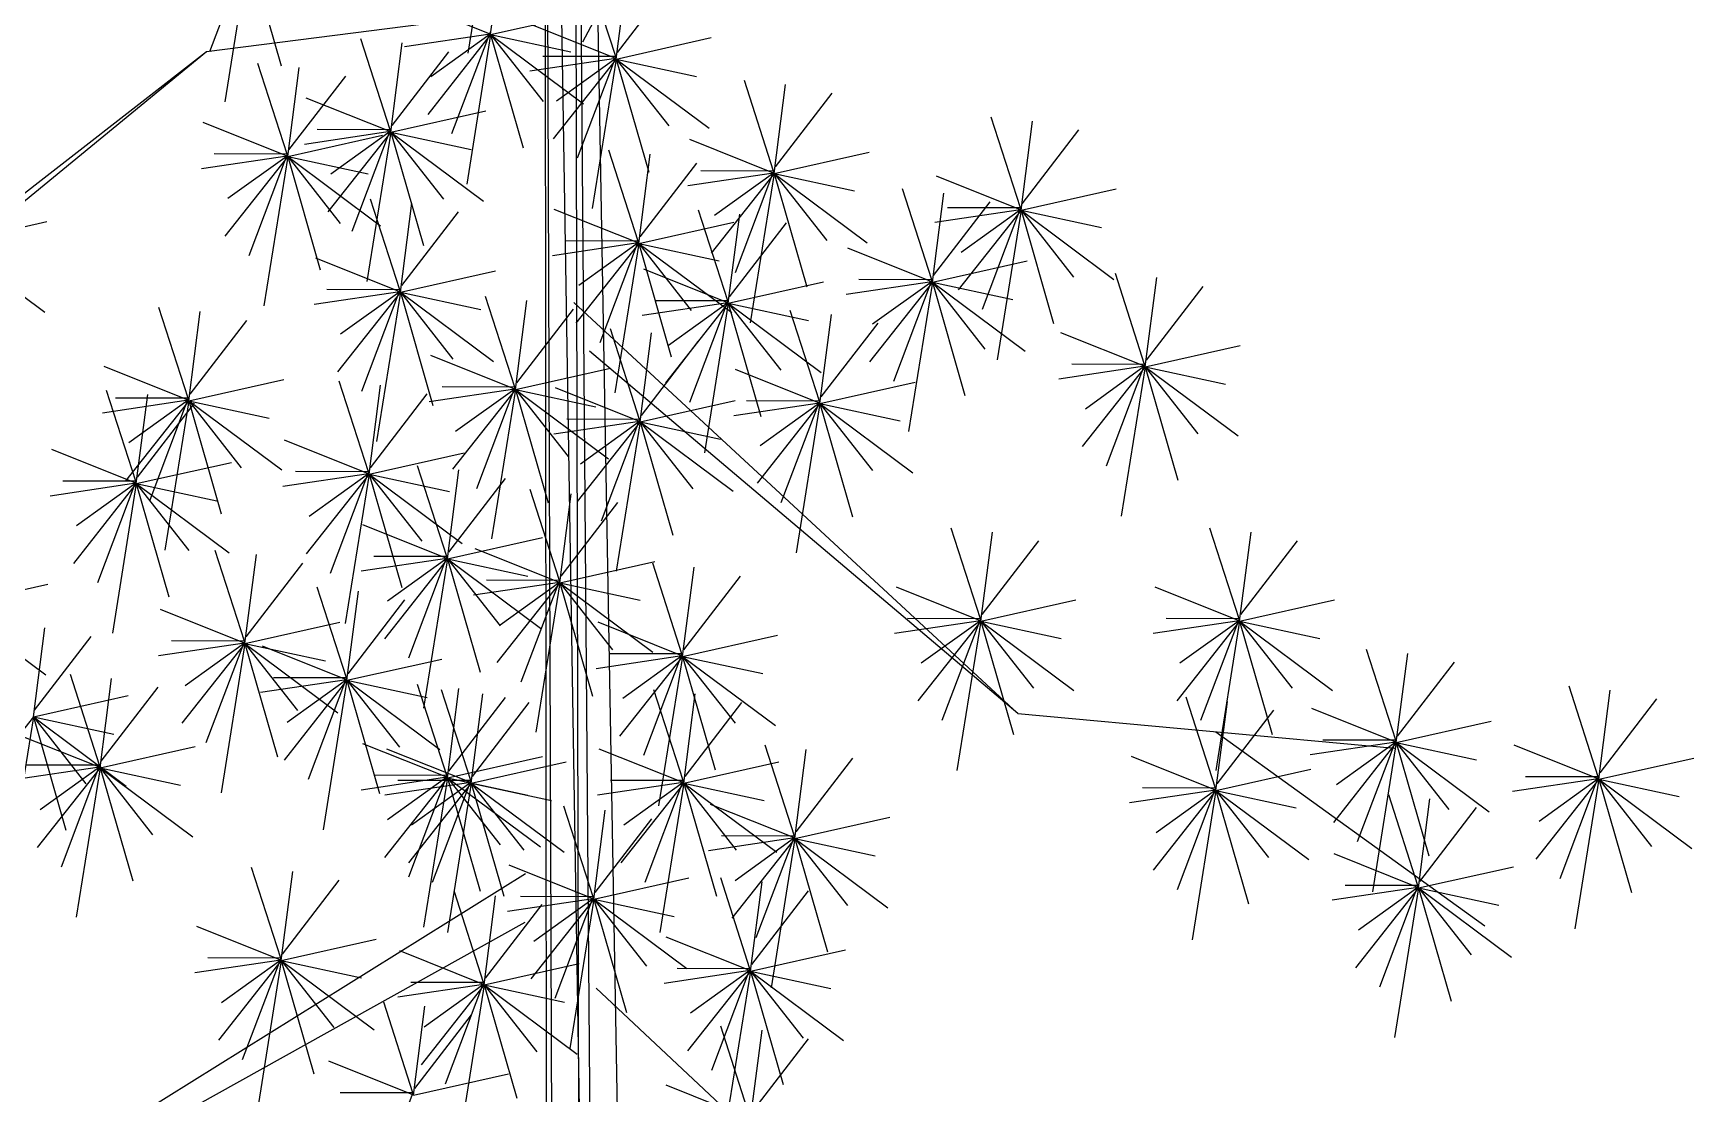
# Model space of a CAD drawing. Extents: x -5.87 to -1.56, y -0.05 to 8.99.
# Drawn here: x -4.517 to -2.946, y 6.861 to 7.865 of the extents above; entities that cross this region are included whole.
import ezdxf

# ---------------------------------------------------------------- set-up
doc = ezdxf.new("R2010")
doc.units = 0
doc.header["$MEASUREMENT"] = 0
doc.layers.get('0').update_dxf_attribs({"linetype": 'CONTINUOUS'})
doc.layers.add('01', color=1, linetype='CONTINUOUS')

msp = doc.modelspace()

# ---------------------------------------------------------------- linework, layer by layer
for p, q in [((-4.0831, 7.9871), (-4.1057, 7.8457)), ((-4.0842, 7.8633), (-4.0734, 7.9476)), ((-4.3136, 7.9433), (-4.35, 7.847)), ((-4.3131, 7.9409), (-4.3357, 7.7996)), ((-4.3131, 7.9409), (-4.2823, 7.8337)), ((-3.9659, 7.8425), (-3.9936, 7.9284)), ((-3.9654, 7.8402), (-3.9546, 7.9246)), ((-3.9642, 7.8464), (-3.9106, 7.9163)), ((-4.0847, 7.8637), (-4.1641, 7.8955)), ((-4.0842, 7.8633), (-3.9944, 7.8834)), ((-3.9659, 7.8407), (-4.0453, 7.8724)), ((-4.1791, 7.7733), (-4.2068, 7.8592)), ((-4.1787, 7.771), (-4.1678, 7.8554)), ((-4.0847, 7.8637), (-4.1658, 7.8516)), ((-4.0842, 7.8633), (-4.1437, 7.7878)), ((-4.0847, 7.8637), (-4.1408, 7.8234)), ((-4.0847, 7.8656), (-4.1211, 7.7693)), ((-4.0842, 7.8633), (-4.1068, 7.7219)), ((-4.0842, 7.8633), (-3.9963, 7.7978)), ((-4.0842, 7.8633), (-4.0534, 7.7561)), ((-4.0842, 7.8633), (-4.0082, 7.8469)), ((-4.0842, 7.8633), (-4.0345, 7.7999)), ((-3.9654, 7.8402), (-3.8756, 7.8604)), ((-4.1774, 7.7773), (-4.1238, 7.8471)), ((-3.9659, 7.8407), (-4.047, 7.8286)), ((-3.9659, 7.8425), (-4.0349, 7.8427)), ((-3.9654, 7.8402), (-4.0249, 7.7648)), ((-3.9659, 7.8407), (-4.022, 7.8003)), ((-3.9659, 7.8425), (-4.0023, 7.7463)), ((-3.9654, 7.8402), (-3.988, 7.6989)), ((-3.9654, 7.8402), (-3.8775, 7.7748)), ((-3.9654, 7.8402), (-3.9346, 7.733)), ((-3.9654, 7.8402), (-3.8894, 7.8238)), ((-3.9654, 7.8402), (-3.9157, 7.7769)), ((-4.2766, 7.7503), (-4.3043, 7.8361)), ((-4.2761, 7.748), (-4.2653, 7.8323)), ((-4.2749, 7.7542), (-4.2212, 7.8241)), ((-3.8165, 7.7342), (-3.8442, 7.82)), ((-3.816, 7.7319), (-3.8052, 7.8162)), ((-3.8148, 7.7381), (-3.7612, 7.8079)), ((-4.1791, 7.7715), (-4.2586, 7.8033)), ((-4.1787, 7.771), (-4.0888, 7.7912)), ((-4.2766, 7.7484), (-4.356, 7.7802)), ((-3.583, 7.6994), (-3.6107, 7.7853)), ((-3.5825, 7.6971), (-3.5717, 7.7814)), ((-4.2761, 7.748), (-4.1863, 7.7681)), ((-4.1791, 7.7715), (-4.2603, 7.7594)), ((-4.1791, 7.7733), (-4.2481, 7.7735)), ((-4.1787, 7.771), (-4.2382, 7.6956)), ((-4.1791, 7.7715), (-4.2352, 7.7312)), ((-4.1791, 7.7733), (-4.2155, 7.6771)), ((-4.1787, 7.771), (-4.2012, 7.6297)), ((-4.1787, 7.771), (-4.0908, 7.7056)), ((-4.1787, 7.771), (-4.1478, 7.6638)), ((-4.1787, 7.771), (-4.1026, 7.7547)), ((-4.1787, 7.771), (-4.1289, 7.7077)), ((-3.8165, 7.7323), (-3.8959, 7.7641)), ((-3.5813, 7.7033), (-3.5277, 7.7732)), ((-4.2766, 7.7484), (-4.3577, 7.7364)), ((-4.2766, 7.7503), (-4.3456, 7.7504)), ((-4.2761, 7.748), (-4.3356, 7.6726)), ((-4.2766, 7.7484), (-4.3327, 7.7081)), ((-4.2766, 7.7503), (-4.313, 7.654)), ((-4.2761, 7.748), (-4.2987, 7.6066)), ((-4.2761, 7.748), (-4.1882, 7.6825)), ((-4.2761, 7.748), (-4.2453, 7.6408)), ((-4.2761, 7.748), (-4.2001, 7.7316)), ((-4.2761, 7.748), (-4.2264, 7.6846)), ((-3.9446, 7.6679), (-3.9723, 7.7538)), ((-3.9441, 7.6656), (-3.9333, 7.75)), ((-3.816, 7.7319), (-3.7262, 7.752)), ((-3.9429, 7.6719), (-3.8892, 7.7417)), ((-3.8165, 7.7323), (-3.8976, 7.7202)), ((-3.8165, 7.7342), (-3.8855, 7.7343)), ((-3.816, 7.7319), (-3.8755, 7.6564)), ((-3.8165, 7.7323), (-3.8726, 7.692)), ((-3.8165, 7.7342), (-3.8529, 7.6379)), ((-3.816, 7.7319), (-3.8386, 7.5905)), ((-3.816, 7.7319), (-3.7281, 7.6664)), ((-3.816, 7.7319), (-3.7852, 7.6247)), ((-3.816, 7.7319), (-3.74, 7.7155)), ((-3.816, 7.7319), (-3.7663, 7.6685)), ((-3.583, 7.6975), (-3.6624, 7.7293)), ((-3.6669, 7.6313), (-3.6946, 7.7172)), ((-3.6664, 7.629), (-3.6556, 7.7134)), ((-3.5825, 7.6971), (-3.4927, 7.7172)), ((-4.17, 7.6218), (-4.1977, 7.7077)), ((-4.1695, 7.6195), (-4.1587, 7.7039)), ((-3.9446, 7.6661), (-4.024, 7.6979)), ((-3.8599, 7.6114), (-3.8875, 7.6973)), ((-3.6652, 7.6353), (-3.6116, 7.7051)), ((-3.583, 7.6975), (-3.6641, 7.6855)), ((-3.583, 7.6994), (-3.652, 7.6995)), ((-3.5825, 7.6971), (-3.642, 7.6217)), ((-3.583, 7.6975), (-3.6391, 7.6572)), ((-3.583, 7.6994), (-3.6194, 7.6031)), ((-3.5825, 7.6971), (-3.6051, 7.5557)), ((-3.5825, 7.6971), (-3.4946, 7.6316)), ((-3.5825, 7.6971), (-3.5517, 7.5899)), ((-3.5825, 7.6971), (-3.5065, 7.6807)), ((-3.5825, 7.6971), (-3.5328, 7.6337)), ((-4.5936, 7.6661), (-4.5038, 7.6863)), ((-4.1683, 7.6258), (-4.1146, 7.6956)), ((-3.9441, 7.6656), (-3.8543, 7.6858)), ((-3.8594, 7.6091), (-3.8485, 7.6934)), ((-3.8582, 7.6153), (-3.8045, 7.6852)), ((-4.5936, 7.6661), (-4.5057, 7.6007)), ((-3.9446, 7.6661), (-4.0257, 7.654)), ((-3.9446, 7.6679), (-4.0136, 7.6681)), ((-3.9441, 7.6656), (-4.0036, 7.5902)), ((-3.9446, 7.6661), (-4.0007, 7.6258)), ((-3.9446, 7.6679), (-3.981, 7.5717)), ((-3.9441, 7.6656), (-3.9667, 7.5243)), ((-3.9441, 7.6656), (-3.8562, 7.6002)), ((-3.9441, 7.6656), (-3.9133, 7.5584)), ((-3.9441, 7.6656), (-3.8681, 7.6493)), ((-3.9441, 7.6656), (-3.8944, 7.6023)), ((-4.17, 7.62), (-4.2494, 7.6518)), ((-3.6669, 7.6295), (-3.7463, 7.6613)), ((-3.6664, 7.629), (-3.5766, 7.6492)), ((-4.1695, 7.6195), (-4.0797, 7.6397)), ((-3.8599, 7.6095), (-3.9393, 7.6413)), ((-3.4656, 7.5512), (-3.4933, 7.6371)), ((-3.4651, 7.5489), (-3.4542, 7.6333)), ((-4.17, 7.62), (-4.2511, 7.6079)), ((-4.17, 7.6218), (-4.239, 7.622)), ((-4.1695, 7.6195), (-4.229, 7.5441)), ((-4.17, 7.62), (-4.2261, 7.5797)), ((-4.17, 7.6218), (-4.2064, 7.5256)), ((-4.1695, 7.6195), (-4.1921, 7.4782)), ((-4.1695, 7.6195), (-4.0816, 7.5541)), ((-4.1695, 7.6195), (-4.1387, 7.5123)), ((-4.1695, 7.6195), (-4.0935, 7.6031)), ((-4.1695, 7.6195), (-4.1198, 7.5562)), ((-3.8594, 7.6091), (-3.7695, 7.6292)), ((-3.6669, 7.6295), (-3.748, 7.6174)), ((-3.6669, 7.6313), (-3.7359, 7.6315)), ((-3.6664, 7.629), (-3.7259, 7.5536)), ((-3.6669, 7.6295), (-3.723, 7.5892)), ((-3.6669, 7.6313), (-3.7033, 7.5351)), ((-3.6664, 7.629), (-3.689, 7.4877)), ((-3.6664, 7.629), (-3.5785, 7.5636)), ((-3.6664, 7.629), (-3.6356, 7.5218)), ((-3.6664, 7.629), (-3.5904, 7.6127)), ((-3.6664, 7.629), (-3.6167, 7.5657)), ((-3.4639, 7.5552), (-3.4102, 7.625)), ((-4.3702, 7.5192), (-4.3979, 7.605)), ((-4.0612, 7.5297), (-4.0889, 7.6156)), ((-4.0607, 7.5274), (-4.0498, 7.6118)), ((-4.0595, 7.5337), (-4.0058, 7.6035)), ((-3.8599, 7.6095), (-3.941, 7.5975)), ((-3.8599, 7.6114), (-3.9288, 7.6115)), ((-3.8594, 7.6091), (-3.9189, 7.5337)), ((-3.8599, 7.6095), (-3.9159, 7.5692)), ((-3.8599, 7.6114), (-3.8962, 7.5151)), ((-3.8594, 7.6091), (-3.882, 7.4677)), ((-3.8594, 7.6091), (-3.7715, 7.5436)), ((-3.8594, 7.6091), (-3.8285, 7.5019)), ((-3.8594, 7.6091), (-3.7834, 7.5927)), ((-3.8594, 7.6091), (-3.8096, 7.5457)), ((-3.7732, 7.5164), (-3.8009, 7.6023)), ((-4.3697, 7.5169), (-4.3588, 7.6012)), ((-4.3685, 7.5231), (-4.3148, 7.5929)), ((-3.7727, 7.5141), (-3.7618, 7.5985)), ((-3.7715, 7.5204), (-3.7178, 7.5902)), ((-3.9433, 7.4991), (-3.9709, 7.585)), ((-3.9428, 7.4968), (-3.9319, 7.5812)), ((-3.9416, 7.503), (-3.8879, 7.5729)), ((-3.4656, 7.5494), (-3.545, 7.5812)), ((-4.0612, 7.5279), (-4.1406, 7.5597)), ((-3.4651, 7.5489), (-3.3753, 7.5691)), ((-4.3702, 7.5173), (-4.4496, 7.5491)), ((-4.0607, 7.5274), (-3.9709, 7.5476)), ((-3.7732, 7.5146), (-3.8526, 7.5464)), ((-3.4656, 7.5494), (-3.5467, 7.5373)), ((-3.4656, 7.5512), (-3.5345, 7.5514)), ((-3.4651, 7.5489), (-3.5246, 7.4735)), ((-3.4656, 7.5494), (-3.5217, 7.509)), ((-3.4656, 7.5512), (-3.502, 7.455)), ((-3.4651, 7.5489), (-3.4877, 7.4076)), ((-3.4651, 7.5489), (-3.3772, 7.4835)), ((-3.4651, 7.5489), (-3.4343, 7.4417)), ((-3.4651, 7.5489), (-3.3891, 7.5325)), ((-3.4651, 7.5489), (-3.4154, 7.4856)), ((-4.4198, 7.4407), (-4.4475, 7.5265)), ((-4.3697, 7.5169), (-4.2798, 7.537)), ((-4.1996, 7.4496), (-4.2273, 7.5355)), ((-4.1991, 7.4473), (-4.1883, 7.5317)), ((-4.1979, 7.4535), (-4.1442, 7.5234)), ((-4.0612, 7.5279), (-4.1423, 7.5158)), ((-4.0612, 7.5297), (-4.1301, 7.5299)), ((-4.0607, 7.5274), (-4.1202, 7.452)), ((-4.0612, 7.5279), (-4.1173, 7.4876)), ((-4.0612, 7.5297), (-4.0976, 7.4335)), ((-4.0607, 7.5274), (-4.0833, 7.3861)), ((-4.0607, 7.5274), (-3.9728, 7.462)), ((-4.0607, 7.5274), (-4.0299, 7.4202)), ((-4.0607, 7.5274), (-3.9847, 7.5111)), ((-4.0607, 7.5274), (-4.011, 7.4641)), ((-3.9433, 7.4973), (-4.0227, 7.529)), ((-3.7727, 7.5141), (-3.6828, 7.5343)), ((-4.3702, 7.5173), (-4.4513, 7.5052)), ((-4.3702, 7.5192), (-4.4391, 7.5193)), ((-4.3697, 7.5169), (-4.4292, 7.4414)), ((-4.3702, 7.5173), (-4.4263, 7.477)), ((-4.4193, 7.4384), (-4.4084, 7.5227)), ((-4.4181, 7.4446), (-4.3644, 7.5145)), ((-4.3702, 7.5192), (-4.4065, 7.4229)), ((-4.3697, 7.5169), (-4.3923, 7.3755)), ((-4.3697, 7.5169), (-4.2818, 7.4514)), ((-4.3697, 7.5169), (-4.3389, 7.4097)), ((-4.3697, 7.5169), (-4.2937, 7.5005)), ((-4.3697, 7.5169), (-4.32, 7.4535)), ((-3.9428, 7.4968), (-3.8529, 7.517)), ((-3.7732, 7.5146), (-3.8543, 7.5025)), ((-3.7732, 7.5164), (-3.8421, 7.5166)), ((-3.7727, 7.5141), (-3.8322, 7.4387)), ((-3.7732, 7.5146), (-3.8293, 7.4743)), ((-3.7732, 7.5164), (-3.8096, 7.4202)), ((-3.7727, 7.5141), (-3.7953, 7.3728)), ((-3.7727, 7.5141), (-3.6848, 7.4487)), ((-3.7727, 7.5141), (-3.7419, 7.4069)), ((-3.7727, 7.5141), (-3.6967, 7.4978)), ((-3.7727, 7.5141), (-3.723, 7.4508)), ((-3.9433, 7.4973), (-4.0244, 7.4852)), ((-3.9433, 7.4991), (-4.0122, 7.4993)), ((-3.9428, 7.4968), (-4.0023, 7.4214)), ((-3.9433, 7.4973), (-3.9993, 7.4569)), ((-3.9433, 7.4991), (-3.9796, 7.4029)), ((-3.9428, 7.4968), (-3.9654, 7.3555)), ((-3.9428, 7.4968), (-3.8549, 7.4314)), ((-3.9428, 7.4968), (-3.9119, 7.3896)), ((-3.9428, 7.4968), (-3.8668, 7.4804)), ((-3.9428, 7.4968), (-3.893, 7.4335)), ((-4.1996, 7.4478), (-4.279, 7.4795)), ((-4.4198, 7.4388), (-4.4992, 7.4706)), ((-4.1991, 7.4473), (-4.1093, 7.4675)), ((-4.4193, 7.4384), (-4.3294, 7.4585)), ((-4.1996, 7.4478), (-4.2807, 7.4357)), ((-4.1996, 7.4496), (-4.2686, 7.4498)), ((-4.1991, 7.4473), (-4.2586, 7.3719)), ((-4.1996, 7.4478), (-4.2557, 7.4074)), ((-4.1996, 7.4496), (-4.236, 7.3534)), ((-4.1991, 7.4473), (-4.2217, 7.306)), ((-4.1991, 7.4473), (-4.1112, 7.3819)), ((-4.1991, 7.4473), (-4.1683, 7.3401)), ((-4.1991, 7.4473), (-4.1231, 7.4309)), ((-4.1991, 7.4473), (-4.1494, 7.384)), ((-4.1255, 7.3695), (-4.1532, 7.4553)), ((-4.125, 7.3672), (-4.1142, 7.4515)), ((-4.4198, 7.4388), (-4.5009, 7.4267)), ((-4.4198, 7.4407), (-4.4887, 7.4408)), ((-4.4193, 7.4384), (-4.4788, 7.3629)), ((-4.4198, 7.4388), (-4.4759, 7.3985)), ((-4.4198, 7.4407), (-4.4561, 7.3444)), ((-4.4193, 7.4384), (-4.4419, 7.297)), ((-4.4193, 7.4384), (-4.3314, 7.3729)), ((-4.4193, 7.4384), (-4.3884, 7.3312)), ((-4.4193, 7.4384), (-4.3433, 7.422)), ((-4.4193, 7.4384), (-4.3696, 7.375)), ((-4.1238, 7.3734), (-4.0701, 7.4433)), ((-4.0192, 7.3468), (-4.0469, 7.4327)), ((-4.0188, 7.3445), (-4.0079, 7.4289)), ((-4.0175, 7.3507), (-3.9639, 7.4206)), ((-4.1255, 7.3676), (-4.2049, 7.3994)), ((-4.125, 7.3672), (-4.0352, 7.3873)), ((-3.621, 7.3106), (-3.6487, 7.3964)), ((-3.6205, 7.3083), (-3.6096, 7.3926)), ((-3.6193, 7.3145), (-3.5656, 7.3844)), ((-3.3763, 7.3106), (-3.404, 7.3964)), ((-3.3758, 7.3083), (-3.3649, 7.3926)), ((-3.3746, 7.3145), (-3.3209, 7.3844)), ((-4.317, 7.2893), (-4.3447, 7.3752)), ((-4.3166, 7.287), (-4.3057, 7.3714)), ((-4.1255, 7.3676), (-4.2066, 7.3556)), ((-4.1255, 7.3695), (-4.1945, 7.3696)), ((-4.125, 7.3672), (-4.1845, 7.2917)), ((-4.1255, 7.3676), (-4.1816, 7.3273)), ((-4.1255, 7.3695), (-4.1619, 7.2732)), ((-4.125, 7.3672), (-4.1476, 7.2258)), ((-4.125, 7.3672), (-4.0371, 7.3017)), ((-4.125, 7.3672), (-4.0942, 7.26)), ((-4.125, 7.3672), (-4.049, 7.3508)), ((-4.125, 7.3672), (-4.0753, 7.3038)), ((-4.0192, 7.345), (-4.0987, 7.3767)), ((-4.3153, 7.2933), (-4.2617, 7.3631)), ((-4.0188, 7.3445), (-3.9289, 7.3647)), ((-3.9032, 7.2772), (-3.9309, 7.3631)), ((-3.9027, 7.2749), (-3.8918, 7.3593)), ((-3.9015, 7.2812), (-3.8478, 7.351)), ((-4.5929, 7.3231), (-4.5031, 7.3432)), ((-4.2206, 7.2546), (-4.2483, 7.3404)), ((-4.2201, 7.2523), (-4.2092, 7.3366)), ((-4.0192, 7.345), (-4.1004, 7.3329)), ((-4.0192, 7.3468), (-4.0882, 7.347)), ((-4.0188, 7.3445), (-4.0783, 7.2691)), ((-4.0192, 7.345), (-4.0753, 7.3046)), ((-4.0192, 7.3468), (-4.0556, 7.2505)), ((-4.0188, 7.3445), (-4.0413, 7.2032)), ((-4.0188, 7.3445), (-3.9309, 7.279)), ((-4.0188, 7.3445), (-3.9879, 7.2373)), ((-4.0188, 7.3445), (-3.9427, 7.3281)), ((-4.0188, 7.3445), (-3.969, 7.2811)), ((-3.621, 7.3087), (-3.7004, 7.3405)), ((-3.3763, 7.3087), (-3.4557, 7.3405)), ((-4.5929, 7.3231), (-4.505, 7.2576)), ((-4.317, 7.2875), (-4.3965, 7.3193)), ((-4.2189, 7.2585), (-4.1652, 7.3284)), ((-3.6205, 7.3083), (-3.5306, 7.3284)), ((-3.3758, 7.3083), (-3.286, 7.3284)), ((-4.3166, 7.287), (-4.2267, 7.3072)), ((-3.9032, 7.2754), (-3.9826, 7.3072)), ((-3.621, 7.3087), (-3.7021, 7.2966)), ((-3.621, 7.3106), (-3.6899, 7.3107)), ((-3.6205, 7.3083), (-3.68, 7.2328)), ((-3.621, 7.3087), (-3.6771, 7.2684)), ((-3.621, 7.3106), (-3.6573, 7.2143)), ((-3.6205, 7.3083), (-3.6431, 7.1669)), ((-3.6205, 7.3083), (-3.5326, 7.2428)), ((-3.6205, 7.3083), (-3.5897, 7.2011)), ((-3.6205, 7.3083), (-3.5445, 7.2919)), ((-3.6205, 7.3083), (-3.5708, 7.2449)), ((-3.3763, 7.3087), (-3.4574, 7.2966)), ((-3.3763, 7.3106), (-3.4452, 7.3107)), ((-3.3758, 7.3083), (-3.4353, 7.2328)), ((-3.3763, 7.3087), (-3.4324, 7.2684)), ((-3.3763, 7.3106), (-3.4127, 7.2143)), ((-3.3758, 7.3083), (-3.3984, 7.1669)), ((-3.3758, 7.3083), (-3.2879, 7.2428)), ((-3.3758, 7.3083), (-3.345, 7.2011)), ((-3.3758, 7.3083), (-3.2998, 7.2919)), ((-3.3758, 7.3083), (-3.3261, 7.2449)), ((-4.5167, 7.2177), (-4.5059, 7.302)), ((-4.5155, 7.2239), (-4.4619, 7.2938)), ((-4.317, 7.2893), (-4.386, 7.2895)), ((-4.317, 7.2893), (-4.3534, 7.1931)), ((-3.9027, 7.2749), (-3.8129, 7.2951)), ((-4.317, 7.2875), (-4.3982, 7.2754)), ((-4.3166, 7.287), (-4.3761, 7.2116)), ((-4.317, 7.2875), (-4.3731, 7.2472)), ((-4.3166, 7.287), (-4.3391, 7.1457)), ((-4.3166, 7.287), (-4.2287, 7.2216)), ((-4.3166, 7.287), (-4.2857, 7.1798)), ((-4.3166, 7.287), (-4.2405, 7.2707)), ((-4.3166, 7.287), (-4.2668, 7.2237)), ((-4.2206, 7.2527), (-4.3, 7.2845)), ((-4.2201, 7.2523), (-4.1302, 7.2724)), ((-3.9032, 7.2754), (-3.9843, 7.2633)), ((-3.9032, 7.2772), (-3.9721, 7.2774)), ((-3.9027, 7.2749), (-3.9622, 7.1995)), ((-3.9032, 7.2754), (-3.9593, 7.2351)), ((-3.9032, 7.2772), (-3.9396, 7.181)), ((-3.9027, 7.2749), (-3.9253, 7.1336)), ((-3.9027, 7.2749), (-3.8148, 7.2095)), ((-3.9027, 7.2749), (-3.8719, 7.1677)), ((-3.9027, 7.2749), (-3.8267, 7.2586)), ((-3.9027, 7.2749), (-3.853, 7.2116)), ((-3.2281, 7.1957), (-3.2558, 7.2815)), ((-3.2276, 7.1934), (-3.2167, 7.2777)), ((-4.4541, 7.1719), (-4.4817, 7.2578)), ((-3.2264, 7.1996), (-3.1727, 7.2694)), ((-4.4536, 7.1696), (-4.4427, 7.254)), ((-4.4524, 7.1758), (-4.3987, 7.2457)), ((-4.2206, 7.2527), (-4.3017, 7.2407)), ((-4.2206, 7.2546), (-4.2895, 7.2547)), ((-4.2201, 7.2523), (-4.2796, 7.1768)), ((-4.2206, 7.2527), (-4.2767, 7.2124)), ((-4.2206, 7.2546), (-4.2569, 7.1583)), ((-4.2201, 7.2523), (-4.2427, 7.1109)), ((-4.2201, 7.2523), (-4.1322, 7.1868)), ((-4.2201, 7.2523), (-4.1893, 7.1451)), ((-4.2201, 7.2523), (-4.1441, 7.2359)), ((-4.2201, 7.2523), (-4.1704, 7.1889)), ((-4.1255, 7.1623), (-4.1532, 7.2482)), ((-4.103, 7.1574), (-4.1307, 7.2433)), ((-4.125, 7.16), (-4.1142, 7.2444)), ((-3.902, 7.1574), (-3.9297, 7.2433)), ((-3.0366, 7.1609), (-3.0642, 7.2468)), ((-3.0361, 7.1586), (-3.0252, 7.2429)), ((-4.5167, 7.2177), (-4.4269, 7.2378)), ((-4.1238, 7.1663), (-4.0701, 7.2361)), ((-4.1025, 7.1551), (-4.0916, 7.2394)), ((-4.1013, 7.1613), (-4.0476, 7.2312)), ((-3.9015, 7.1551), (-3.8906, 7.2394)), ((-3.9003, 7.1613), (-3.8466, 7.2312)), ((-3.3987, 7.1503), (-3.4264, 7.2362)), ((-3.3982, 7.148), (-3.3873, 7.2324)), ((-3.2281, 7.1938), (-3.3075, 7.2256)), ((-3.0349, 7.1648), (-2.9812, 7.2347)), ((-4.5167, 7.2177), (-4.5763, 7.1422)), ((-4.5167, 7.2177), (-4.5393, 7.0763)), ((-4.5167, 7.2177), (-4.4289, 7.1522)), ((-4.5167, 7.2177), (-4.4859, 7.1105)), ((-4.5167, 7.2177), (-4.4407, 7.2013)), ((-4.5167, 7.2177), (-4.467, 7.1543)), ((-3.397, 7.1542), (-3.3433, 7.2241)), ((-3.2276, 7.1934), (-3.1378, 7.2135)), ((-4.4541, 7.1701), (-4.5335, 7.2018)), ((-3.3983, 7.2037), (-3.1439, 7.0201)), ((-3.2281, 7.1938), (-3.3092, 7.1817)), ((-3.2281, 7.1957), (-3.297, 7.1958)), ((-3.2276, 7.1934), (-3.2871, 7.1179)), ((-3.2281, 7.1938), (-3.2842, 7.1535)), ((-3.2281, 7.1957), (-3.2645, 7.0994)), ((-3.2276, 7.1934), (-3.2502, 7.052)), ((-3.2276, 7.1934), (-3.1397, 7.1279)), ((-3.2276, 7.1934), (-3.1968, 7.0862)), ((-3.2276, 7.1934), (-3.1516, 7.177)), ((-3.2276, 7.1934), (-3.1779, 7.13)), ((-4.4536, 7.1696), (-4.3637, 7.1898)), ((-4.1255, 7.1605), (-4.2049, 7.1923)), ((-4.103, 7.1556), (-4.1824, 7.1873)), ((-4.125, 7.16), (-4.0352, 7.1802)), ((-3.902, 7.1556), (-3.9814, 7.1873)), ((-3.7969, 7.1049), (-3.8246, 7.1908)), ((-3.7964, 7.1026), (-3.7856, 7.1869)), ((-3.7952, 7.1088), (-3.7416, 7.1787)), ((-3.3987, 7.1485), (-3.4781, 7.1802)), ((-3.0366, 7.159), (-3.116, 7.1908)), ((-3.0361, 7.1586), (-2.9462, 7.1787)), ((-4.4541, 7.1701), (-4.5352, 7.158)), ((-4.4541, 7.1719), (-4.523, 7.1721)), ((-4.4536, 7.1696), (-4.5131, 7.0942)), ((-4.4541, 7.1701), (-4.5102, 7.1297)), ((-4.4541, 7.1719), (-4.4904, 7.0756)), ((-4.4536, 7.1696), (-4.4762, 7.0283)), ((-4.4536, 7.1696), (-4.3657, 7.1041)), ((-4.4536, 7.1696), (-4.4227, 7.0624)), ((-4.4536, 7.1696), (-4.3776, 7.1532)), ((-4.4536, 7.1696), (-4.4039, 7.1062)), ((-4.1255, 7.1623), (-4.1945, 7.1625)), ((-4.1255, 7.1623), (-4.1619, 7.0661)), ((-4.1025, 7.1551), (-4.0127, 7.1753)), ((-3.9015, 7.1551), (-3.8116, 7.1753)), ((-3.3982, 7.148), (-3.3083, 7.1682)), ((-4.1255, 7.1605), (-4.2066, 7.1484)), ((-4.125, 7.16), (-4.1845, 7.0846)), ((-4.103, 7.1556), (-4.1841, 7.1435)), ((-4.1255, 7.1605), (-4.1816, 7.1202)), ((-4.103, 7.1574), (-4.1719, 7.1576)), ((-4.1025, 7.1551), (-4.162, 7.0797)), ((-4.103, 7.1556), (-4.1591, 7.1152)), ((-4.125, 7.16), (-4.1476, 7.0187)), ((-4.103, 7.1574), (-4.1394, 7.0611)), ((-4.1025, 7.1551), (-4.1251, 7.0138)), ((-4.125, 7.16), (-4.0371, 7.0946)), ((-4.125, 7.16), (-4.0942, 7.0528)), ((-4.125, 7.16), (-4.049, 7.1437)), ((-4.125, 7.16), (-4.0753, 7.0967)), ((-4.1025, 7.1551), (-4.0146, 7.0896)), ((-4.1025, 7.1551), (-4.0717, 7.0479)), ((-4.1025, 7.1551), (-4.0265, 7.1387)), ((-4.1025, 7.1551), (-4.0528, 7.0917)), ((-3.902, 7.1556), (-3.9831, 7.1435)), ((-3.902, 7.1574), (-3.9709, 7.1576)), ((-3.9015, 7.1551), (-3.961, 7.0797)), ((-3.902, 7.1556), (-3.9581, 7.1152)), ((-3.902, 7.1574), (-3.9383, 7.0611)), ((-3.9015, 7.1551), (-3.9241, 7.0138)), ((-3.9015, 7.1551), (-3.8136, 7.0896)), ((-3.9015, 7.1551), (-3.8706, 7.0479)), ((-3.9015, 7.1551), (-3.8255, 7.1387)), ((-3.9015, 7.1551), (-3.8518, 7.0917)), ((-3.3987, 7.1485), (-3.4798, 7.1364)), ((-3.3987, 7.1503), (-3.4676, 7.1505)), ((-3.3982, 7.148), (-3.4577, 7.0726)), ((-3.3987, 7.1485), (-3.4548, 7.1081)), ((-3.3987, 7.1503), (-3.435, 7.0541)), ((-3.3982, 7.148), (-3.4208, 7.0067)), ((-3.3982, 7.148), (-3.3103, 7.0826)), ((-3.3982, 7.148), (-3.3673, 7.0408)), ((-3.3982, 7.148), (-3.3222, 7.1316)), ((-3.3982, 7.148), (-3.3485, 7.0846)), ((-3.0366, 7.159), (-3.1177, 7.147)), ((-3.0366, 7.1609), (-3.1055, 7.161)), ((-3.0361, 7.1586), (-3.0956, 7.0832)), ((-3.0366, 7.159), (-3.0926, 7.1187)), ((-3.0366, 7.1609), (-3.0729, 7.0646)), ((-3.0361, 7.1586), (-3.0587, 7.0172)), ((-3.0361, 7.1586), (-2.9482, 7.0931)), ((-3.0361, 7.1586), (-3.0052, 7.0514)), ((-3.0361, 7.1586), (-2.9601, 7.1422)), ((-3.0361, 7.1586), (-2.9863, 7.0952)), ((-3.9871, 7.0474), (-4.0148, 7.1333)), ((-3.7969, 7.1031), (-3.8763, 7.1348)), ((-3.2071, 7.0581), (-3.2348, 7.1439)), ((-3.2066, 7.0558), (-3.1958, 7.1401)), ((-3.2054, 7.062), (-3.1518, 7.1319)), ((-3.9866, 7.0451), (-3.9757, 7.1295)), ((-3.9854, 7.0514), (-3.9317, 7.1212)), ((-3.7964, 7.1026), (-3.7066, 7.1227)), ((-3.7969, 7.1031), (-3.878, 7.091)), ((-3.7969, 7.1049), (-3.8659, 7.1051)), ((-3.7964, 7.1026), (-3.856, 7.0272)), ((-3.7969, 7.1031), (-3.853, 7.0627)), ((-3.7969, 7.1049), (-3.8333, 7.0086)), ((-3.7964, 7.1026), (-3.819, 6.9612)), ((-3.7964, 7.1026), (-3.7086, 7.0371)), ((-3.7964, 7.1026), (-3.7656, 6.9954)), ((-3.7964, 7.1026), (-3.7204, 7.0862)), ((-3.7964, 7.1026), (-3.7467, 7.0392)), ((-3.2071, 7.0562), (-3.2865, 7.088)), ((-4.2827, 6.9894), (-4.3104, 7.0753)), ((-4.2822, 6.9871), (-4.2714, 7.0715)), ((-3.9871, 7.0456), (-4.0665, 7.0774)), ((-3.2066, 7.0558), (-3.1168, 7.0759)), ((-4.281, 6.9933), (-4.2273, 7.0632)), ((-4.0908, 6.9664), (-4.1185, 7.0522)), ((-3.9866, 7.0451), (-3.8968, 7.0653)), ((-3.8389, 6.9794), (-3.8666, 7.0653)), ((-3.8384, 6.9771), (-3.8275, 7.0615)), ((-3.8372, 6.9833), (-3.7835, 7.0532)), ((-3.2071, 7.0562), (-3.2882, 7.0442)), ((-3.2071, 7.0581), (-3.2761, 7.0582)), ((-3.2066, 7.0558), (-3.2661, 6.9803)), ((-3.2071, 7.0562), (-3.2632, 7.0159)), ((-3.2071, 7.0581), (-3.2435, 6.9618)), ((-3.2066, 7.0558), (-3.2292, 6.9144)), ((-3.2066, 7.0558), (-3.1187, 6.9903)), ((-3.2066, 7.0558), (-3.1758, 6.9486)), ((-3.2066, 7.0558), (-3.1306, 7.0394)), ((-3.2066, 7.0558), (-3.1569, 6.9924)), ((-4.0903, 6.964), (-4.0795, 7.0484)), ((-4.0891, 6.9703), (-4.0354, 7.0401)), ((-3.9871, 7.0456), (-4.0682, 7.0335)), ((-3.9871, 7.0474), (-4.056, 7.0476)), ((-3.9866, 7.0451), (-4.0461, 6.9697)), ((-3.9871, 7.0456), (-4.0432, 7.0053)), ((-3.9871, 7.0474), (-4.0235, 6.9512)), ((-3.9866, 7.0451), (-4.0092, 6.9038)), ((-3.9866, 7.0451), (-3.8987, 6.9797)), ((-3.9866, 7.0451), (-3.9558, 6.9379)), ((-3.9866, 7.0451), (-3.9106, 7.0288)), ((-3.9866, 7.0451), (-3.9369, 6.9818)), ((-4.2827, 6.9876), (-4.3621, 7.0193)), ((-4.2822, 6.9871), (-4.1924, 7.0073)), ((-3.8389, 6.9776), (-3.9183, 7.0093)), ((-4.2827, 6.9894), (-4.3517, 6.9896)), ((-4.2827, 6.9894), (-4.3191, 6.8932)), ((-4.0908, 6.9645), (-4.1702, 6.9963)), ((-3.8384, 6.9771), (-3.7486, 6.9973)), ((-4.2827, 6.9876), (-4.3638, 6.9755)), ((-4.2822, 6.9871), (-4.3417, 6.9117)), ((-4.2827, 6.9876), (-4.3388, 6.9472)), ((-4.2822, 6.9871), (-4.3048, 6.8458)), ((-4.2822, 6.9871), (-4.1943, 6.9217)), ((-4.2822, 6.9871), (-4.2514, 6.8799)), ((-4.2822, 6.9871), (-4.2062, 6.9707)), ((-4.2822, 6.9871), (-4.2325, 6.9238)), ((-4.0903, 6.964), (-4.0005, 6.9842)), ((-3.8389, 6.9776), (-3.92, 6.9655)), ((-3.8389, 6.9794), (-3.9078, 6.9796)), ((-3.8384, 6.9771), (-3.8979, 6.9017)), ((-3.8389, 6.9776), (-3.895, 6.9372)), ((-3.8389, 6.9794), (-3.8753, 6.8832)), ((-3.8384, 6.9771), (-3.861, 6.8358)), ((-3.8384, 6.9771), (-3.7505, 6.9116)), ((-3.8384, 6.9771), (-3.8076, 6.8699)), ((-3.8384, 6.9771), (-3.7624, 6.9607)), ((-3.8384, 6.9771), (-3.7887, 6.9137)), ((-4.0908, 6.9645), (-4.1719, 6.9524)), ((-4.0908, 6.9664), (-4.1598, 6.9665)), ((-4.0903, 6.964), (-4.1498, 6.8886)), ((-4.0908, 6.9645), (-4.1469, 6.9242)), ((-4.0908, 6.9664), (-4.1272, 6.8701)), ((-4.0903, 6.964), (-4.1129, 6.8227)), ((-4.0903, 6.964), (-4.0024, 6.8986)), ((-4.0903, 6.964), (-4.0595, 6.8568)), ((-4.0903, 6.964), (-4.0143, 6.9477)), ((-4.0903, 6.964), (-4.0406, 6.9007)), ((-4.1577, 6.862), (-4.1853, 6.9478)), ((-4.1572, 6.8596), (-4.1463, 6.944)), ((-4.156, 6.8659), (-4.1023, 6.9357)), ((-3.8389, 6.8393), (-3.8666, 6.9251)), ((-3.8384, 6.837), (-3.8275, 6.9213)), ((-3.8372, 6.8432), (-3.7835, 6.9131)), ((-4.1577, 6.8601), (-4.2371, 6.8919)), ((-4.1572, 6.8596), (-4.0673, 6.8798)), ((-3.8389, 6.8374), (-3.9183, 6.8692)), ((-4.1577, 6.862), (-4.2266, 6.8621)), ((-4.1577, 6.862), (-4.194, 6.7657))]:
    msp.add_line(p, q)
at = {"layer": '01'}
for p, q in [((-4.0336, 8.9023), (-3.8885, -0.0523)), ((-4.0336, 8.9023), (-4.0307, 5.9261)), ((-4.0019, -0.0523), (-4.0336, 8.9023)), ((-4.0055, 8.7121), (-3.9344, -0.0523)), ((-4.0055, 8.6001), (-3.9833, -0.0523)), ((-3.9971, 7.8565), (-3.8674, 8.0974)), ((-4.0433, 7.8864), (-4.353, 7.847)), ((-4.353, 7.847), (-4.7977, 7.4814)), ((-4.353, 7.847), (-4.5814, 7.6691)), ((-4.0055, 7.6097), (-3.5855, 7.221)), ((-3.5855, 7.221), (-3.9906, 7.5636)), ((-3.5855, 7.221), (-3.2292, 7.1881)), ((-4.0512, 7.0693), (-4.743, 6.638)), ((-4.743, 6.638), (-4.0516, 7.0235)), ((-3.9844, 6.9609), (-3.3235, 6.3417))]:
    msp.add_line(p, q, dxfattribs=at)
msp.add_lwpolyline([(-3.8316, -0.0523), (-3.8433, 0.0462), (-3.9988, 8.7976)], dxfattribs=at)

doc.saveas('drawing.dxf')
